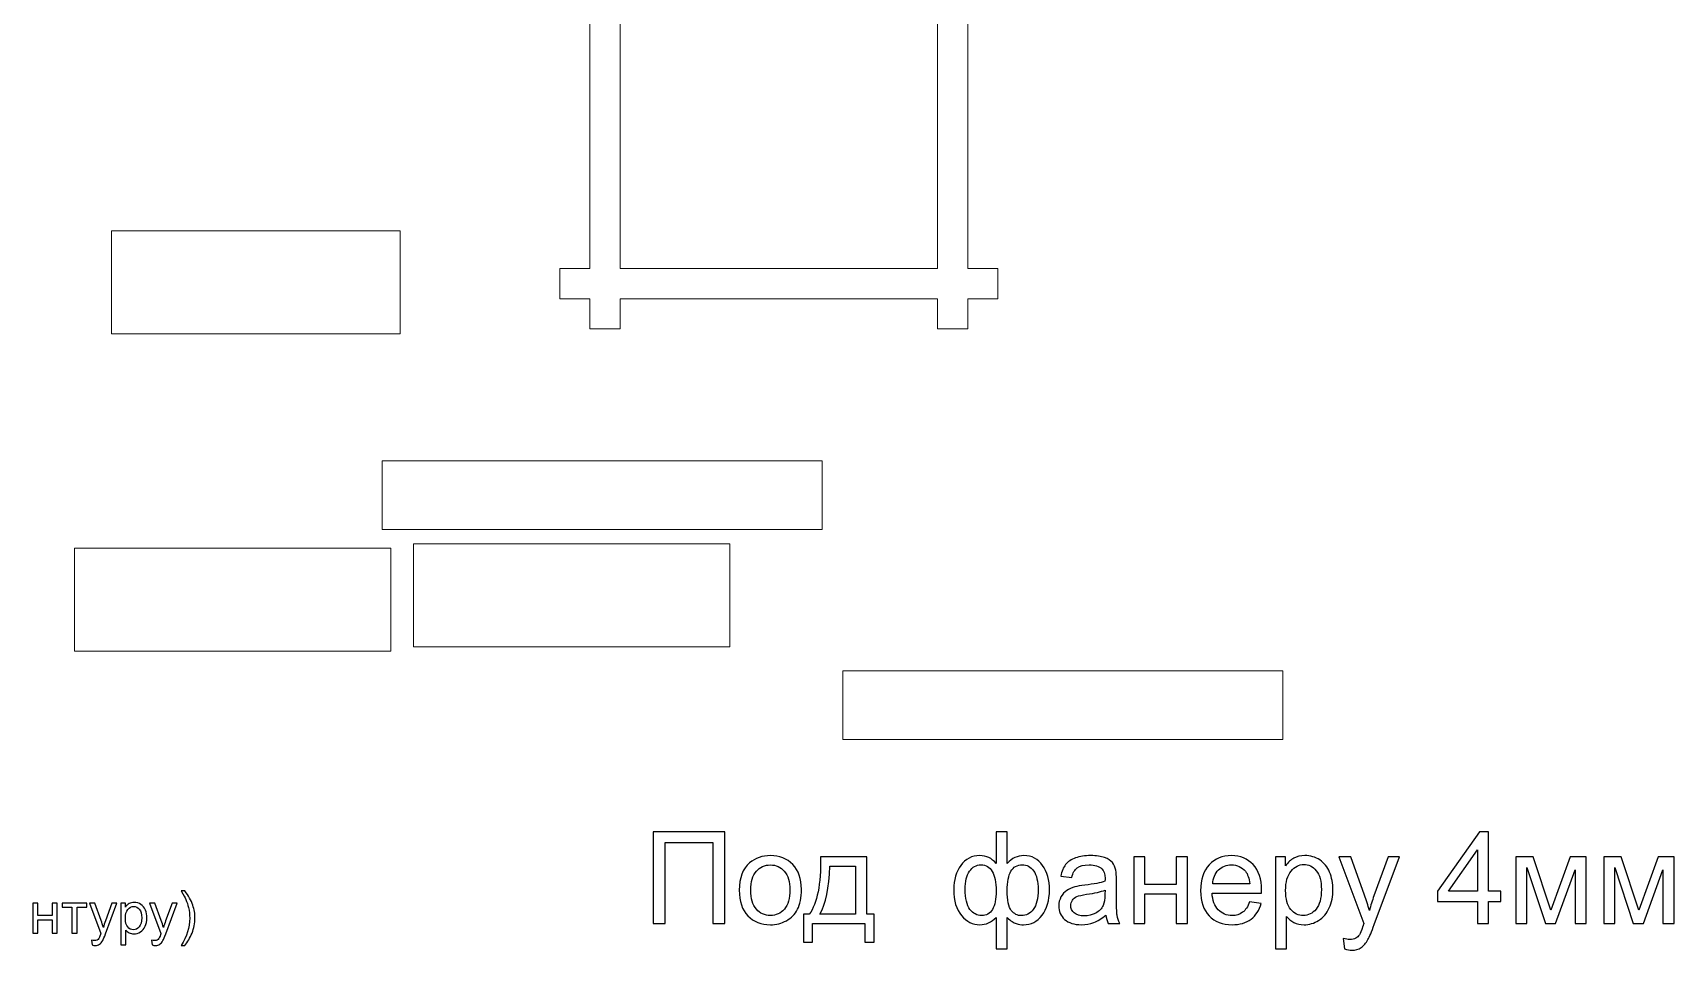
# Model space of a CAD drawing. Header units: centimetres. Extents: x -194 to -71, y -132 to -32.
# Drawn here: x -127.68 to -103.8, y -60.29 to -46.94 of the extents above; entities that cross this region are included whole.
import ezdxf

# ---------------------------------------------------------------- set-up
doc = ezdxf.new("R2010")
doc.units = ezdxf.units.CM
doc.header["$MEASUREMENT"] = 0
doc.layers.add('Layer 1', color=7, linetype='Continuous')

msp = doc.modelspace()

# ---------------------------------------------------------------- linework, layer by layer
at = {"layer": 'Layer 1', "color": 250, "lineweight": 20}
for points in [[(-126.53389, -51.32595), (-122.33389, -51.32595), (-122.33389, -49.82595), (-126.53389, -49.82595), (-126.53389, -51.32595)], [(-122.59623, -54.1726), (-116.19623, -54.1726), (-116.19623, -53.17262), (-122.59623, -53.17262), (-122.59623, -54.1726)], [(-127.07258, -55.94029), (-122.47258, -55.94029), (-122.47258, -54.44029), (-127.07258, -54.44029), (-127.07258, -55.94029)], [(-122.14073, -55.87679), (-117.54073, -55.87679), (-117.54073, -54.37679), (-122.14073, -54.37679), (-122.14073, -55.87679)], [(-115.89423, -57.22604), (-109.49423, -57.22604), (-109.49423, -56.22606), (-115.89423, -56.22606), (-115.89423, -57.22604)]]:
    msp.add_lwpolyline(points, close=True, dxfattribs=at)
at = {"layer": 'Layer 1', "color": 250, "lineweight": 9}
for points, knots in [([(-120.01394, -45.31682), (-120.01394, -45.31682), (-119.57419, -45.31682), (-119.57419, -45.31682), (-119.57419, -45.31682), (-119.57419, -45.31682), (-119.57419, -44.8771), (-119.57419, -44.8771), (-119.57419, -44.8771), (-119.57419, -44.8771), (-119.13445, -44.8771), (-119.13445, -44.8771), (-119.13445, -44.8771), (-119.13445, -44.8771), (-119.13445, -45.31682), (-119.13445, -45.31682), (-119.13445, -45.31682), (-119.13445, -45.31682), (-118.88945, -45.31682), (-118.88945, -45.31682), (-118.88945, -45.31682), (-118.73353, -44.94314), (-117.86901, -44.65721), (-116.82582, -44.65721), (-116.82582, -44.65721), (-115.78263, -44.65721), (-114.91811, -44.94314), (-114.76219, -45.31682), (-114.76219, -45.31682), (-114.76219, -45.31682), (-114.51719, -45.31682), (-114.51719, -45.31682), (-114.51719, -45.31682), (-114.51719, -45.31682), (-114.51719, -44.8771), (-114.51719, -44.8771), (-114.51719, -44.8771), (-114.51719, -44.8771), (-114.07745, -44.8771), (-114.07745, -44.8771), (-114.07745, -44.8771), (-114.07745, -44.8771), (-114.07745, -45.31682), (-114.07745, -45.31682), (-114.07745, -45.31682), (-114.07745, -45.31682), (-113.63772, -45.31682), (-113.63772, -45.31682), (-113.63772, -45.31682), (-113.63772, -45.31682), (-113.63772, -45.75656), (-113.63772, -45.75656), (-113.63772, -45.75656), (-113.63772, -45.75656), (-114.07745, -45.75656), (-114.07745, -45.75656), (-114.07745, -45.75656), (-114.07745, -45.75656), (-114.07745, -50.37382), (-114.07745, -50.37382), (-114.07745, -50.37382), (-114.07745, -50.37382), (-113.63772, -50.37382), (-113.63772, -50.37382), (-113.63772, -50.37382), (-113.63772, -50.37382), (-113.63772, -50.81356), (-113.63772, -50.81356), (-113.63772, -50.81356), (-113.63772, -50.81356), (-114.07745, -50.81356), (-114.07745, -50.81356), (-114.07745, -50.81356), (-114.07745, -50.81356), (-114.07745, -51.25332), (-114.07745, -51.25332), (-114.07745, -51.25332), (-114.07745, -51.25332), (-114.51719, -51.25332), (-114.51719, -51.25332), (-114.51719, -51.25332), (-114.51719, -51.25332), (-114.51719, -50.81356), (-114.51719, -50.81356), (-114.51719, -50.81356), (-114.51719, -50.81356), (-119.13445, -50.81356), (-119.13445, -50.81356), (-119.13445, -50.81356), (-119.13445, -50.81356), (-119.13445, -51.25332), (-119.13445, -51.25332), (-119.13445, -51.25332), (-119.13445, -51.25332), (-119.57419, -51.25332), (-119.57419, -51.25332), (-119.57419, -51.25332), (-119.57419, -51.25332), (-119.57419, -50.81356), (-119.57419, -50.81356), (-119.57419, -50.81356), (-119.57419, -50.81356), (-120.01394, -50.81356), (-120.01394, -50.81356), (-120.01394, -50.81356), (-120.01394, -50.81356), (-120.01394, -50.37382), (-120.01394, -50.37382), (-120.01394, -50.37382), (-120.01394, -50.37382), (-119.57419, -50.37382), (-119.57419, -50.37382), (-119.57419, -50.37382), (-119.57419, -50.37382), (-119.57419, -45.75656), (-119.57419, -45.75656), (-119.57419, -45.75656), (-119.57419, -45.75656), (-120.01394, -45.75656), (-120.01394, -45.75656), (-120.01394, -45.75656), (-120.01394, -45.75656), (-120.01394, -45.31682), (-120.01394, -45.31682)], [0, 0, 0, 0, 0.03125, 0.03125, 0.03125, 0.03125, 0.0625, 0.0625, 0.0625, 0.0625, 0.09375, 0.09375, 0.09375, 0.09375, 0.125, 0.125, 0.125, 0.125, 0.15625, 0.15625, 0.15625, 0.15625, 0.1875, 0.1875, 0.1875, 0.1875, 0.21875, 0.21875, 0.21875, 0.21875, 0.25, 0.25, 0.25, 0.25, 0.28125, 0.28125, 0.28125, 0.28125, 0.3125, 0.3125, 0.3125, 0.3125, 0.34375, 0.34375, 0.34375, 0.34375, 0.375, 0.375, 0.375, 0.375, 0.40625, 0.40625, 0.40625, 0.40625, 0.4375, 0.4375, 0.4375, 0.4375, 0.46875, 0.46875, 0.46875, 0.46875, 0.5, 0.5, 0.5, 0.5, 0.53125, 0.53125, 0.53125, 0.53125, 0.5625, 0.5625, 0.5625, 0.5625, 0.59375, 0.59375, 0.59375, 0.59375, 0.625, 0.625, 0.625, 0.625, 0.65625, 0.65625, 0.65625, 0.65625, 0.6875, 0.6875, 0.6875, 0.6875, 0.71875, 0.71875, 0.71875, 0.71875, 0.75, 0.75, 0.75, 0.75, 0.78125, 0.78125, 0.78125, 0.78125, 0.8125, 0.8125, 0.8125, 0.8125, 0.84375, 0.84375, 0.84375, 0.84375, 0.875, 0.875, 0.875, 0.875, 0.90625, 0.90625, 0.90625, 0.90625, 0.9375, 0.9375, 0.9375, 0.9375, 1, 1, 1, 1]), ([(-114.51719, -45.75656), (-114.51719, -45.75656), (-119.13445, -45.75656), (-119.13445, -45.75656), (-119.13445, -45.75656), (-119.13445, -45.75656), (-119.13445, -50.37382), (-119.13445, -50.37382), (-119.13445, -50.37382), (-119.13445, -50.37382), (-114.51719, -50.37382), (-114.51719, -50.37382), (-114.51719, -50.37382), (-114.51719, -50.37382), (-114.51719, -45.75656), (-114.51719, -45.75656)], [0, 0, 0, 0, 0.2, 0.2, 0.2, 0.2, 0.4, 0.4, 0.4, 0.4, 0.6, 0.6, 0.6, 0.6, 1, 1, 1, 1])]:
    msp.add_open_spline(points, degree=3, knots=knots, dxfattribs=at)
at = {"layer": 'Layer 1', "color": 250}
for points, knots in [([(-118.65447, -58.56935), (-118.65447, -58.56935), (-117.60928, -58.56935), (-117.60928, -58.56935), (-117.60928, -58.56935), (-117.60928, -58.56935), (-117.60928, -59.90094), (-117.60928, -59.90094), (-117.60928, -59.90094), (-117.60928, -59.90094), (-117.78596, -59.90094), (-117.78596, -59.90094), (-117.78596, -59.90094), (-117.78596, -59.90094), (-117.78596, -58.72557), (-117.78596, -58.72557), (-117.78596, -58.72557), (-117.78596, -58.72557), (-118.47779, -58.72557), (-118.47779, -58.72557), (-118.47779, -58.72557), (-118.47779, -58.72557), (-118.47779, -59.90094), (-118.47779, -59.90094), (-118.47779, -59.90094), (-118.47779, -59.90094), (-118.65447, -59.90094), (-118.65447, -59.90094), (-118.65447, -59.90094), (-118.65447, -59.90094), (-118.65447, -58.56935), (-118.65447, -58.56935)], [0, 0, 0, 0, 0.11111111, 0.11111111, 0.11111111, 0.11111111, 0.22222222, 0.22222222, 0.22222222, 0.22222222, 0.33333333, 0.33333333, 0.33333333, 0.33333333, 0.44444444, 0.44444444, 0.44444444, 0.44444444, 0.55555556, 0.55555556, 0.55555556, 0.55555556, 0.66666667, 0.66666667, 0.66666667, 0.66666667, 0.77777778, 0.77777778, 0.77777778, 0.77777778, 1, 1, 1, 1]), ([(-113.66628, -58.56935), (-113.66628, -58.56935), (-113.50262, -58.56935), (-113.50262, -58.56935), (-113.50262, -58.56935), (-113.50262, -58.56935), (-113.50262, -59.03057), (-113.50262, -59.03057), (-113.50262, -59.03057), (-113.46883, -58.99183), (-113.43164, -58.963), (-113.39103, -58.94378), (-113.39103, -58.94378), (-113.35074, -58.92488), (-113.30703, -58.91527), (-113.26054, -58.91527), (-113.26054, -58.91527), (-113.14648, -58.91527), (-113.05597, -58.963), (-112.98902, -59.05816), (-112.98902, -59.05816), (-112.92237, -59.15332), (-112.8889, -59.27296), (-112.8889, -59.4174), (-112.8889, -59.4174), (-112.8889, -59.56804), (-112.92485, -59.68955), (-112.99676, -59.78223), (-112.99676, -59.78223), (-113.06868, -59.8749), (-113.15825, -59.9214), (-113.26519, -59.9214), (-113.26519, -59.9214), (-113.30022, -59.9214), (-113.33586, -59.91582), (-113.37213, -59.90497), (-113.37213, -59.90497), (-113.40839, -59.89412), (-113.45179, -59.86436), (-113.50262, -59.81601), (-113.50262, -59.81601), (-113.50262, -59.81601), (-113.50262, -60.27103), (-113.50262, -60.27103), (-113.50262, -60.27103), (-113.50262, -60.27103), (-113.66628, -60.27103), (-113.66628, -60.27103), (-113.66628, -60.27103), (-113.66628, -60.27103), (-113.66628, -59.81601), (-113.66628, -59.81601), (-113.66628, -59.81601), (-113.69882, -59.85104), (-113.73509, -59.87738), (-113.77476, -59.89505), (-113.77476, -59.89505), (-113.81444, -59.91272), (-113.85721, -59.9214), (-113.9034, -59.9214), (-113.9034, -59.9214), (-114.00444, -59.9214), (-114.09278, -59.87707), (-114.16841, -59.78873), (-114.16841, -59.78873), (-114.24404, -59.70009), (-114.28186, -59.57331), (-114.28186, -59.40841), (-114.28186, -59.40841), (-114.28186, -59.26862), (-114.24776, -59.15177), (-114.17926, -59.05723), (-114.17926, -59.05723), (-114.11076, -58.96269), (-114.01901, -58.91527), (-113.9034, -58.91527), (-113.9034, -58.91527), (-113.85473, -58.91527), (-113.81103, -58.92488), (-113.77166, -58.94378), (-113.77166, -58.94378), (-113.7323, -58.963), (-113.69727, -58.99183), (-113.66628, -59.03057), (-113.66628, -59.03057), (-113.66628, -59.03057), (-113.66628, -58.56935), (-113.66628, -58.56935)], [0, 0, 0, 0, 0.04347826, 0.04347826, 0.04347826, 0.04347826, 0.08695652, 0.08695652, 0.08695652, 0.08695652, 0.13043478, 0.13043478, 0.13043478, 0.13043478, 0.17391304, 0.17391304, 0.17391304, 0.17391304, 0.2173913, 0.2173913, 0.2173913, 0.2173913, 0.26086957, 0.26086957, 0.26086957, 0.26086957, 0.30434783, 0.30434783, 0.30434783, 0.30434783, 0.34782609, 0.34782609, 0.34782609, 0.34782609, 0.39130435, 0.39130435, 0.39130435, 0.39130435, 0.43478261, 0.43478261, 0.43478261, 0.43478261, 0.47826087, 0.47826087, 0.47826087, 0.47826087, 0.52173913, 0.52173913, 0.52173913, 0.52173913, 0.56521739, 0.56521739, 0.56521739, 0.56521739, 0.60869565, 0.60869565, 0.60869565, 0.60869565, 0.65217391, 0.65217391, 0.65217391, 0.65217391, 0.69565217, 0.69565217, 0.69565217, 0.69565217, 0.73913043, 0.73913043, 0.73913043, 0.73913043, 0.7826087, 0.7826087, 0.7826087, 0.7826087, 0.82608696, 0.82608696, 0.82608696, 0.82608696, 0.86956522, 0.86956522, 0.86956522, 0.86956522, 0.91304348, 0.91304348, 0.91304348, 0.91304348, 1, 1, 1, 1]), ([(-106.66397, -59.90094), (-106.66397, -59.90094), (-106.66397, -59.58292), (-106.66397, -59.58292), (-106.66397, -59.58292), (-106.66397, -59.58292), (-107.24235, -59.58292), (-107.24235, -59.58292), (-107.24235, -59.58292), (-107.24235, -59.58292), (-107.24235, -59.43228), (-107.24235, -59.43228), (-107.24235, -59.43228), (-107.24235, -59.43228), (-106.63421, -58.56935), (-106.63421, -58.56935), (-106.63421, -58.56935), (-106.63421, -58.56935), (-106.50031, -58.56935), (-106.50031, -58.56935), (-106.50031, -58.56935), (-106.50031, -58.56935), (-106.50031, -59.43228), (-106.50031, -59.43228), (-106.50031, -59.43228), (-106.50031, -59.43228), (-106.31991, -59.43228), (-106.31991, -59.43228), (-106.31991, -59.43228), (-106.31991, -59.43228), (-106.31991, -59.58292), (-106.31991, -59.58292), (-106.31991, -59.58292), (-106.31991, -59.58292), (-106.50031, -59.58292), (-106.50031, -59.58292), (-106.50031, -59.58292), (-106.50031, -59.58292), (-106.50031, -59.90094), (-106.50031, -59.90094), (-106.50031, -59.90094), (-106.50031, -59.90094), (-106.66397, -59.90094), (-106.66397, -59.90094)], [0, 0, 0, 0, 0.08333333, 0.08333333, 0.08333333, 0.08333333, 0.16666667, 0.16666667, 0.16666667, 0.16666667, 0.25, 0.25, 0.25, 0.25, 0.33333333, 0.33333333, 0.33333333, 0.33333333, 0.41666667, 0.41666667, 0.41666667, 0.41666667, 0.5, 0.5, 0.5, 0.5, 0.58333333, 0.58333333, 0.58333333, 0.58333333, 0.66666667, 0.66666667, 0.66666667, 0.66666667, 0.75, 0.75, 0.75, 0.75, 0.83333333, 0.83333333, 0.83333333, 0.83333333, 1, 1, 1, 1]), ([(-117.4013, -59.41833), (-117.4013, -59.24011), (-117.3517, -59.10806), (-117.25221, -59.0222), (-117.25221, -59.0222), (-117.16945, -58.95091), (-117.06809, -58.91527), (-116.94876, -58.91527), (-116.94876, -58.91527), (-116.8164, -58.91527), (-116.70792, -58.95866), (-116.62361, -59.04545), (-116.62361, -59.04545), (-116.53961, -59.13193), (-116.49745, -59.25188), (-116.49745, -59.40469), (-116.49745, -59.40469), (-116.49745, -59.52868), (-116.51605, -59.62601), (-116.55325, -59.69699), (-116.55325, -59.69699), (-116.59044, -59.76797), (-116.64469, -59.82314), (-116.71598, -59.8625), (-116.71598, -59.8625), (-116.78696, -59.90187), (-116.86476, -59.9214), (-116.94876, -59.9214), (-116.94876, -59.9214), (-117.0839, -59.9214), (-117.193, -59.87831), (-117.27638, -59.79183), (-117.27638, -59.79183), (-117.35976, -59.70536), (-117.4013, -59.58075), (-117.4013, -59.41833)], [0, 0, 0, 0, 0.1, 0.1, 0.1, 0.1, 0.2, 0.2, 0.2, 0.2, 0.3, 0.3, 0.3, 0.3, 0.4, 0.4, 0.4, 0.4, 0.5, 0.5, 0.5, 0.5, 0.6, 0.6, 0.6, 0.6, 0.7, 0.7, 0.7, 0.7, 0.8, 0.8, 0.8, 0.8, 1, 1, 1, 1]), ([(-116.21817, -58.93572), (-116.21817, -58.93572), (-115.54494, -58.93572), (-115.54494, -58.93572), (-115.54494, -58.93572), (-115.54494, -58.93572), (-115.54494, -59.76704), (-115.54494, -59.76704), (-115.54494, -59.76704), (-115.54494, -59.76704), (-115.44079, -59.76704), (-115.44079, -59.76704), (-115.44079, -59.76704), (-115.44079, -59.76704), (-115.44079, -60.17432), (-115.44079, -60.17432), (-115.44079, -60.17432), (-115.44079, -60.17432), (-115.5747, -60.17432), (-115.5747, -60.17432), (-115.5747, -60.17432), (-115.5747, -60.17432), (-115.5747, -59.90094), (-115.5747, -59.90094), (-115.5747, -59.90094), (-115.5747, -59.90094), (-116.33534, -59.90094), (-116.33534, -59.90094), (-116.33534, -59.90094), (-116.33534, -59.90094), (-116.33534, -60.17432), (-116.33534, -60.17432), (-116.33534, -60.17432), (-116.33534, -60.17432), (-116.46924, -60.17432), (-116.46924, -60.17432), (-116.46924, -60.17432), (-116.46924, -60.17432), (-116.46924, -59.76704), (-116.46924, -59.76704), (-116.46924, -59.76704), (-116.46924, -59.76704), (-116.38369, -59.76704), (-116.38369, -59.76704), (-116.38369, -59.76704), (-116.26839, -59.61051), (-116.21321, -59.3334), (-116.21817, -58.93572)], [0, 0, 0, 0, 0.07692308, 0.07692308, 0.07692308, 0.07692308, 0.15384615, 0.15384615, 0.15384615, 0.15384615, 0.23076923, 0.23076923, 0.23076923, 0.23076923, 0.30769231, 0.30769231, 0.30769231, 0.30769231, 0.38461538, 0.38461538, 0.38461538, 0.38461538, 0.46153846, 0.46153846, 0.46153846, 0.46153846, 0.53846154, 0.53846154, 0.53846154, 0.53846154, 0.61538462, 0.61538462, 0.61538462, 0.61538462, 0.69230769, 0.69230769, 0.69230769, 0.69230769, 0.76923077, 0.76923077, 0.76923077, 0.76923077, 0.84615385, 0.84615385, 0.84615385, 0.84615385, 1, 1, 1, 1]), ([(-112.0672, -59.78006), (-112.12795, -59.83182), (-112.18653, -59.86808), (-112.24263, -59.88947), (-112.24263, -59.88947), (-112.29874, -59.91086), (-112.35887, -59.9214), (-112.42334, -59.9214), (-112.42334, -59.9214), (-112.52935, -59.9214), (-112.61087, -59.89567), (-112.6679, -59.84391), (-112.6679, -59.84391), (-112.72493, -59.79245), (-112.75345, -59.72643), (-112.75345, -59.64615), (-112.75345, -59.64615), (-112.75345, -59.59904), (-112.7426, -59.55595), (-112.72121, -59.5169), (-112.72121, -59.5169), (-112.69952, -59.47784), (-112.67131, -59.44685), (-112.63659, -59.42329), (-112.63659, -59.42329), (-112.60157, -59.39973), (-112.56251, -59.38176), (-112.51881, -59.36967), (-112.51881, -59.36967), (-112.48657, -59.3613), (-112.43791, -59.35324), (-112.37313, -59.34518), (-112.37313, -59.34518), (-112.24108, -59.32968), (-112.14345, -59.31078), (-112.08115, -59.28908), (-112.08115, -59.28908), (-112.08053, -59.26676), (-112.08022, -59.2525), (-112.08022, -59.24661), (-112.08022, -59.24661), (-112.08022, -59.18028), (-112.09571, -59.13348), (-112.12671, -59.1062), (-112.12671, -59.1062), (-112.16855, -59.06932), (-112.23086, -59.05103), (-112.31331, -59.05103), (-112.31331, -59.05103), (-112.39049, -59.05103), (-112.44752, -59.06467), (-112.48409, -59.09163), (-112.48409, -59.09163), (-112.52098, -59.1186), (-112.54795, -59.16633), (-112.56561, -59.23515), (-112.56561, -59.23515), (-112.56561, -59.23515), (-112.72555, -59.21283), (-112.72555, -59.21283), (-112.72555, -59.21283), (-112.71098, -59.14433), (-112.68712, -59.08884), (-112.65364, -59.04669), (-112.65364, -59.04669), (-112.62017, -59.00454), (-112.57181, -58.9723), (-112.50858, -58.94936), (-112.50858, -58.94936), (-112.44566, -58.92674), (-112.3722, -58.91527), (-112.28913, -58.91527), (-112.28913, -58.91527), (-112.20668, -58.91527), (-112.13942, -58.92488), (-112.08765, -58.9444), (-112.08765, -58.9444), (-112.0362, -58.96393), (-111.99808, -58.98811), (-111.9739, -59.01755), (-111.9739, -59.01755), (-111.94972, -59.047), (-111.93267, -59.0842), (-111.92276, -59.12914), (-111.92276, -59.12914), (-111.91749, -59.15704), (-111.9147, -59.20725), (-111.9147, -59.27947), (-111.9147, -59.27947), (-111.9147, -59.27947), (-111.9147, -59.49644), (-111.9147, -59.49644), (-111.9147, -59.49644), (-111.9147, -59.64801), (-111.91129, -59.74379), (-111.90447, -59.7844), (-111.90447, -59.7844), (-111.89796, -59.825), (-111.88432, -59.86374), (-111.86448, -59.90094), (-111.86448, -59.90094), (-111.86448, -59.90094), (-112.03558, -59.90094), (-112.03558, -59.90094), (-112.03558, -59.90094), (-112.05201, -59.86653), (-112.06255, -59.82624), (-112.0672, -59.78006)], [0, 0, 0, 0, 0.03571429, 0.03571429, 0.03571429, 0.03571429, 0.07142857, 0.07142857, 0.07142857, 0.07142857, 0.10714286, 0.10714286, 0.10714286, 0.10714286, 0.14285714, 0.14285714, 0.14285714, 0.14285714, 0.17857143, 0.17857143, 0.17857143, 0.17857143, 0.21428571, 0.21428571, 0.21428571, 0.21428571, 0.25, 0.25, 0.25, 0.25, 0.28571429, 0.28571429, 0.28571429, 0.28571429, 0.32142857, 0.32142857, 0.32142857, 0.32142857, 0.35714286, 0.35714286, 0.35714286, 0.35714286, 0.39285714, 0.39285714, 0.39285714, 0.39285714, 0.42857143, 0.42857143, 0.42857143, 0.42857143, 0.46428571, 0.46428571, 0.46428571, 0.46428571, 0.5, 0.5, 0.5, 0.5, 0.53571429, 0.53571429, 0.53571429, 0.53571429, 0.57142857, 0.57142857, 0.57142857, 0.57142857, 0.60714286, 0.60714286, 0.60714286, 0.60714286, 0.64285714, 0.64285714, 0.64285714, 0.64285714, 0.67857143, 0.67857143, 0.67857143, 0.67857143, 0.71428571, 0.71428571, 0.71428571, 0.71428571, 0.75, 0.75, 0.75, 0.75, 0.78571429, 0.78571429, 0.78571429, 0.78571429, 0.82142857, 0.82142857, 0.82142857, 0.82142857, 0.85714286, 0.85714286, 0.85714286, 0.85714286, 0.89285714, 0.89285714, 0.89285714, 0.89285714, 0.92857143, 0.92857143, 0.92857143, 0.92857143, 1, 1, 1, 1]), ([(-111.66332, -58.93572), (-111.66332, -58.93572), (-111.49966, -58.93572), (-111.49966, -58.93572), (-111.49966, -58.93572), (-111.49966, -58.93572), (-111.49966, -59.33743), (-111.49966, -59.33743), (-111.49966, -59.33743), (-111.49966, -59.33743), (-111.04588, -59.33743), (-111.04588, -59.33743), (-111.04588, -59.33743), (-111.04588, -59.33743), (-111.04588, -58.93572), (-111.04588, -58.93572), (-111.04588, -58.93572), (-111.04588, -58.93572), (-110.88222, -58.93572), (-110.88222, -58.93572), (-110.88222, -58.93572), (-110.88222, -58.93572), (-110.88222, -59.90094), (-110.88222, -59.90094), (-110.88222, -59.90094), (-110.88222, -59.90094), (-111.04588, -59.90094), (-111.04588, -59.90094), (-111.04588, -59.90094), (-111.04588, -59.90094), (-111.04588, -59.4732), (-111.04588, -59.4732), (-111.04588, -59.4732), (-111.04588, -59.4732), (-111.49966, -59.4732), (-111.49966, -59.4732), (-111.49966, -59.4732), (-111.49966, -59.4732), (-111.49966, -59.90094), (-111.49966, -59.90094), (-111.49966, -59.90094), (-111.49966, -59.90094), (-111.66332, -59.90094), (-111.66332, -59.90094), (-111.66332, -59.90094), (-111.66332, -59.90094), (-111.66332, -58.93572), (-111.66332, -58.93572)], [0, 0, 0, 0, 0.07692308, 0.07692308, 0.07692308, 0.07692308, 0.15384615, 0.15384615, 0.15384615, 0.15384615, 0.23076923, 0.23076923, 0.23076923, 0.23076923, 0.30769231, 0.30769231, 0.30769231, 0.30769231, 0.38461538, 0.38461538, 0.38461538, 0.38461538, 0.46153846, 0.46153846, 0.46153846, 0.46153846, 0.53846154, 0.53846154, 0.53846154, 0.53846154, 0.61538462, 0.61538462, 0.61538462, 0.61538462, 0.69230769, 0.69230769, 0.69230769, 0.69230769, 0.76923077, 0.76923077, 0.76923077, 0.76923077, 0.84615385, 0.84615385, 0.84615385, 0.84615385, 1, 1, 1, 1]), ([(-109.97806, -59.5885), (-109.97806, -59.5885), (-109.80882, -59.61082), (-109.80882, -59.61082), (-109.80882, -59.61082), (-109.83517, -59.70907), (-109.88445, -59.78563), (-109.95636, -59.83988), (-109.95636, -59.83988), (-110.02827, -59.89412), (-110.12002, -59.9214), (-110.23192, -59.9214), (-110.23192, -59.9214), (-110.37264, -59.9214), (-110.48423, -59.878), (-110.56667, -59.79121), (-110.56667, -59.79121), (-110.64912, -59.70474), (-110.69035, -59.58292), (-110.69035, -59.42639), (-110.69035, -59.42639), (-110.69035, -59.26459), (-110.64881, -59.13875), (-110.56544, -59.04948), (-110.56544, -59.04948), (-110.48206, -58.9599), (-110.37388, -58.91527), (-110.24091, -58.91527), (-110.24091, -58.91527), (-110.11227, -58.91527), (-110.0072, -58.95897), (-109.92568, -59.04669), (-109.92568, -59.04669), (-109.84416, -59.13441), (-109.80324, -59.25777), (-109.80324, -59.41678), (-109.80324, -59.41678), (-109.80324, -59.42639), (-109.80355, -59.44096), (-109.80417, -59.46018), (-109.80417, -59.46018), (-109.80417, -59.46018), (-110.52297, -59.46018), (-110.52297, -59.46018), (-110.52297, -59.46018), (-110.51677, -59.56587), (-110.48702, -59.64708), (-110.43308, -59.70319), (-110.43308, -59.70319), (-110.37946, -59.75929), (-110.3122, -59.78749), (-110.23192, -59.78749), (-110.23192, -59.78749), (-110.1721, -59.78749), (-110.12095, -59.77169), (-110.0788, -59.74007), (-110.0788, -59.74007), (-110.03633, -59.70845), (-110.00286, -59.65793), (-109.97806, -59.5885)], [0, 0, 0, 0, 0.0625, 0.0625, 0.0625, 0.0625, 0.125, 0.125, 0.125, 0.125, 0.1875, 0.1875, 0.1875, 0.1875, 0.25, 0.25, 0.25, 0.25, 0.3125, 0.3125, 0.3125, 0.3125, 0.375, 0.375, 0.375, 0.375, 0.4375, 0.4375, 0.4375, 0.4375, 0.5, 0.5, 0.5, 0.5, 0.5625, 0.5625, 0.5625, 0.5625, 0.625, 0.625, 0.625, 0.625, 0.6875, 0.6875, 0.6875, 0.6875, 0.75, 0.75, 0.75, 0.75, 0.8125, 0.8125, 0.8125, 0.8125, 0.875, 0.875, 0.875, 0.875, 1, 1, 1, 1]), ([(-109.60208, -60.27103), (-109.60208, -60.27103), (-109.60208, -58.93572), (-109.60208, -58.93572), (-109.60208, -58.93572), (-109.60208, -58.93572), (-109.4533, -58.93572), (-109.4533, -58.93572), (-109.4533, -58.93572), (-109.4533, -58.93572), (-109.4533, -59.0625), (-109.4533, -59.0625), (-109.4533, -59.0625), (-109.41827, -59.01352), (-109.37859, -58.97664), (-109.33427, -58.95215), (-109.33427, -58.95215), (-109.29026, -58.92767), (-109.23663, -58.91527), (-109.17371, -58.91527), (-109.17371, -58.91527), (-109.09126, -58.91527), (-109.01873, -58.93634), (-108.95581, -58.97881), (-108.95581, -58.97881), (-108.89289, -59.02096), (-108.84546, -59.08079), (-108.81323, -59.15766), (-108.81323, -59.15766), (-108.7813, -59.23484), (-108.76518, -59.31915), (-108.76518, -59.4112), (-108.76518, -59.4112), (-108.76518, -59.50946), (-108.78285, -59.59811), (-108.81819, -59.67715), (-108.81819, -59.67715), (-108.85352, -59.75588), (-108.90498, -59.81632), (-108.97255, -59.85848), (-108.97255, -59.85848), (-109.03981, -59.90032), (-109.11079, -59.9214), (-109.18518, -59.9214), (-109.18518, -59.9214), (-109.23973, -59.9214), (-109.28871, -59.90993), (-109.33179, -59.88699), (-109.33179, -59.88699), (-109.37519, -59.86405), (-109.41052, -59.83523), (-109.43842, -59.8002), (-109.43842, -59.8002), (-109.43842, -59.8002), (-109.43842, -60.27103), (-109.43842, -60.27103), (-109.43842, -60.27103), (-109.43842, -60.27103), (-109.60208, -60.27103), (-109.60208, -60.27103)], [0, 0, 0, 0, 0.0625, 0.0625, 0.0625, 0.0625, 0.125, 0.125, 0.125, 0.125, 0.1875, 0.1875, 0.1875, 0.1875, 0.25, 0.25, 0.25, 0.25, 0.3125, 0.3125, 0.3125, 0.3125, 0.375, 0.375, 0.375, 0.375, 0.4375, 0.4375, 0.4375, 0.4375, 0.5, 0.5, 0.5, 0.5, 0.5625, 0.5625, 0.5625, 0.5625, 0.625, 0.625, 0.625, 0.625, 0.6875, 0.6875, 0.6875, 0.6875, 0.75, 0.75, 0.75, 0.75, 0.8125, 0.8125, 0.8125, 0.8125, 0.875, 0.875, 0.875, 0.875, 1, 1, 1, 1]), ([(-108.59594, -60.27196), (-108.59594, -60.27196), (-108.61454, -60.1207), (-108.61454, -60.1207), (-108.61454, -60.1207), (-108.57859, -60.13031), (-108.54759, -60.13527), (-108.52093, -60.13527), (-108.52093, -60.13527), (-108.48436, -60.13527), (-108.45522, -60.12907), (-108.43353, -60.11698), (-108.43353, -60.11698), (-108.41152, -60.10489), (-108.39354, -60.08785), (-108.37959, -60.06615), (-108.37959, -60.06615), (-108.36936, -60.04972), (-108.35263, -60.00912), (-108.32969, -59.94402), (-108.32969, -59.94402), (-108.32659, -59.93504), (-108.32194, -59.92171), (-108.31512, -59.90404), (-108.31512, -59.90404), (-108.31512, -59.90404), (-108.68149, -58.93572), (-108.68149, -58.93572), (-108.68149, -58.93572), (-108.68149, -58.93572), (-108.50668, -58.93572), (-108.50668, -58.93572), (-108.50668, -58.93572), (-108.50668, -58.93572), (-108.3052, -59.49303), (-108.3052, -59.49303), (-108.3052, -59.49303), (-108.27886, -59.56339), (-108.25561, -59.63778), (-108.23484, -59.71589), (-108.23484, -59.71589), (-108.21593, -59.64243), (-108.19362, -59.5699), (-108.16758, -59.49861), (-108.16758, -59.49861), (-108.16758, -59.49861), (-107.96177, -58.93572), (-107.96177, -58.93572), (-107.96177, -58.93572), (-107.96177, -58.93572), (-107.79842, -58.93572), (-107.79842, -58.93572), (-107.79842, -58.93572), (-107.79842, -58.93572), (-108.16324, -59.91768), (-108.16324, -59.91768), (-108.16324, -59.91768), (-108.20261, -60.02337), (-108.23329, -60.0959), (-108.2553, -60.13589), (-108.2553, -60.13589), (-108.28444, -60.18951), (-108.31791, -60.22888), (-108.35542, -60.25398), (-108.35542, -60.25398), (-108.39323, -60.27909), (-108.43818, -60.29149), (-108.49025, -60.29149), (-108.49025, -60.29149), (-108.52186, -60.29149), (-108.5572, -60.28498), (-108.59594, -60.27196)], [0, 0, 0, 0, 0.05263158, 0.05263158, 0.05263158, 0.05263158, 0.10526316, 0.10526316, 0.10526316, 0.10526316, 0.15789474, 0.15789474, 0.15789474, 0.15789474, 0.21052632, 0.21052632, 0.21052632, 0.21052632, 0.26315789, 0.26315789, 0.26315789, 0.26315789, 0.31578947, 0.31578947, 0.31578947, 0.31578947, 0.36842105, 0.36842105, 0.36842105, 0.36842105, 0.42105263, 0.42105263, 0.42105263, 0.42105263, 0.47368421, 0.47368421, 0.47368421, 0.47368421, 0.52631579, 0.52631579, 0.52631579, 0.52631579, 0.57894737, 0.57894737, 0.57894737, 0.57894737, 0.63157895, 0.63157895, 0.63157895, 0.63157895, 0.68421053, 0.68421053, 0.68421053, 0.68421053, 0.73684211, 0.73684211, 0.73684211, 0.73684211, 0.78947368, 0.78947368, 0.78947368, 0.78947368, 0.84210526, 0.84210526, 0.84210526, 0.84210526, 0.89473684, 0.89473684, 0.89473684, 0.89473684, 1, 1, 1, 1]), ([(-106.66397, -59.43228), (-106.66397, -59.43228), (-106.66397, -58.83313), (-106.66397, -58.83313), (-106.66397, -58.83313), (-106.66397, -58.83313), (-107.08148, -59.43228), (-107.08148, -59.43228), (-107.08148, -59.43228), (-107.08148, -59.43228), (-106.66397, -59.43228), (-106.66397, -59.43228)], [0, 0, 0, 0, 0.25, 0.25, 0.25, 0.25, 0.5, 0.5, 0.5, 0.5, 1, 1, 1, 1]), ([(-106.10201, -58.93572), (-106.10201, -58.93572), (-105.85032, -58.93572), (-105.85032, -58.93572), (-105.85032, -58.93572), (-105.85032, -58.93572), (-105.59522, -59.70814), (-105.59522, -59.70814), (-105.59522, -59.70814), (-105.59522, -59.70814), (-105.31285, -58.93572), (-105.31285, -58.93572), (-105.31285, -58.93572), (-105.31285, -58.93572), (-105.07914, -58.93572), (-105.07914, -58.93572), (-105.07914, -58.93572), (-105.07914, -58.93572), (-105.07914, -59.90094), (-105.07914, -59.90094), (-105.07914, -59.90094), (-105.07914, -59.90094), (-105.2428, -59.90094), (-105.2428, -59.90094), (-105.2428, -59.90094), (-105.2428, -59.90094), (-105.2428, -59.12387), (-105.2428, -59.12387), (-105.2428, -59.12387), (-105.2428, -59.12387), (-105.52703, -59.90094), (-105.52703, -59.90094), (-105.52703, -59.90094), (-105.52703, -59.90094), (-105.67333, -59.90094), (-105.67333, -59.90094), (-105.67333, -59.90094), (-105.67333, -59.90094), (-105.94207, -59.08668), (-105.94207, -59.08668), (-105.94207, -59.08668), (-105.94207, -59.08668), (-105.94207, -59.90094), (-105.94207, -59.90094), (-105.94207, -59.90094), (-105.94207, -59.90094), (-106.10201, -59.90094), (-106.10201, -59.90094), (-106.10201, -59.90094), (-106.10201, -59.90094), (-106.10201, -58.93572), (-106.10201, -58.93572)], [0, 0, 0, 0, 0.07142857, 0.07142857, 0.07142857, 0.07142857, 0.14285714, 0.14285714, 0.14285714, 0.14285714, 0.21428571, 0.21428571, 0.21428571, 0.21428571, 0.28571429, 0.28571429, 0.28571429, 0.28571429, 0.35714286, 0.35714286, 0.35714286, 0.35714286, 0.42857143, 0.42857143, 0.42857143, 0.42857143, 0.5, 0.5, 0.5, 0.5, 0.57142857, 0.57142857, 0.57142857, 0.57142857, 0.64285714, 0.64285714, 0.64285714, 0.64285714, 0.71428571, 0.71428571, 0.71428571, 0.71428571, 0.78571429, 0.78571429, 0.78571429, 0.78571429, 0.85714286, 0.85714286, 0.85714286, 0.85714286, 1, 1, 1, 1]), ([(-104.82343, -58.93572), (-104.82343, -58.93572), (-104.57174, -58.93572), (-104.57174, -58.93572), (-104.57174, -58.93572), (-104.57174, -58.93572), (-104.31664, -59.70814), (-104.31664, -59.70814), (-104.31664, -59.70814), (-104.31664, -59.70814), (-104.03427, -58.93572), (-104.03427, -58.93572), (-104.03427, -58.93572), (-104.03427, -58.93572), (-103.80056, -58.93572), (-103.80056, -58.93572), (-103.80056, -58.93572), (-103.80056, -58.93572), (-103.80056, -59.90094), (-103.80056, -59.90094), (-103.80056, -59.90094), (-103.80056, -59.90094), (-103.96422, -59.90094), (-103.96422, -59.90094), (-103.96422, -59.90094), (-103.96422, -59.90094), (-103.96422, -59.12387), (-103.96422, -59.12387), (-103.96422, -59.12387), (-103.96422, -59.12387), (-104.24845, -59.90094), (-104.24845, -59.90094), (-104.24845, -59.90094), (-104.24845, -59.90094), (-104.39475, -59.90094), (-104.39475, -59.90094), (-104.39475, -59.90094), (-104.39475, -59.90094), (-104.66349, -59.08668), (-104.66349, -59.08668), (-104.66349, -59.08668), (-104.66349, -59.08668), (-104.66349, -59.90094), (-104.66349, -59.90094), (-104.66349, -59.90094), (-104.66349, -59.90094), (-104.82343, -59.90094), (-104.82343, -59.90094), (-104.82343, -59.90094), (-104.82343, -59.90094), (-104.82343, -58.93572), (-104.82343, -58.93572)], [0, 0, 0, 0, 0.07142857, 0.07142857, 0.07142857, 0.07142857, 0.14285714, 0.14285714, 0.14285714, 0.14285714, 0.21428571, 0.21428571, 0.21428571, 0.21428571, 0.28571429, 0.28571429, 0.28571429, 0.28571429, 0.35714286, 0.35714286, 0.35714286, 0.35714286, 0.42857143, 0.42857143, 0.42857143, 0.42857143, 0.5, 0.5, 0.5, 0.5, 0.57142857, 0.57142857, 0.57142857, 0.57142857, 0.64285714, 0.64285714, 0.64285714, 0.64285714, 0.71428571, 0.71428571, 0.71428571, 0.71428571, 0.78571429, 0.78571429, 0.78571429, 0.78571429, 0.85714286, 0.85714286, 0.85714286, 0.85714286, 1, 1, 1, 1]), ([(-117.23392, -59.41864), (-117.23392, -59.54201), (-117.20695, -59.63437), (-117.15302, -59.69544), (-117.15302, -59.69544), (-117.09878, -59.75681), (-117.0309, -59.78749), (-116.94876, -59.78749), (-116.94876, -59.78749), (-116.86755, -59.78749), (-116.79998, -59.75681), (-116.74573, -59.69513), (-116.74573, -59.69513), (-116.6918, -59.63344), (-116.66483, -59.53953), (-116.66483, -59.41337), (-116.66483, -59.41337), (-116.66483, -59.29435), (-116.69211, -59.20415), (-116.74635, -59.14309), (-116.74635, -59.14309), (-116.8006, -59.08172), (-116.86817, -59.05103), (-116.94876, -59.05103), (-116.94876, -59.05103), (-117.0309, -59.05103), (-117.09878, -59.08141), (-117.15302, -59.14247), (-117.15302, -59.14247), (-117.20695, -59.20353), (-117.23392, -59.29559), (-117.23392, -59.41864)], [0, 0, 0, 0, 0.11111111, 0.11111111, 0.11111111, 0.11111111, 0.22222222, 0.22222222, 0.22222222, 0.22222222, 0.33333333, 0.33333333, 0.33333333, 0.33333333, 0.44444444, 0.44444444, 0.44444444, 0.44444444, 0.55555556, 0.55555556, 0.55555556, 0.55555556, 0.66666667, 0.66666667, 0.66666667, 0.66666667, 0.77777778, 0.77777778, 0.77777778, 0.77777778, 1, 1, 1, 1]), ([(-116.08241, -59.07149), (-116.0945, -59.38486), (-116.14285, -59.61671), (-116.22747, -59.76704), (-116.22747, -59.76704), (-116.22747, -59.76704), (-115.7086, -59.76704), (-115.7086, -59.76704), (-115.7086, -59.76704), (-115.7086, -59.76704), (-115.7086, -59.07149), (-115.7086, -59.07149), (-115.7086, -59.07149), (-115.7086, -59.07149), (-116.08241, -59.07149), (-116.08241, -59.07149)], [0, 0, 0, 0, 0.2, 0.2, 0.2, 0.2, 0.4, 0.4, 0.4, 0.4, 0.6, 0.6, 0.6, 0.6, 1, 1, 1, 1]), ([(-114.11448, -59.40376), (-114.11448, -59.53984), (-114.09154, -59.63778), (-114.04598, -59.69761), (-114.04598, -59.69761), (-114.00042, -59.75743), (-113.944, -59.78749), (-113.87643, -59.78749), (-113.87643, -59.78749), (-113.80576, -59.78749), (-113.75276, -59.75774), (-113.71773, -59.69823), (-113.71773, -59.69823), (-113.68302, -59.63871), (-113.66535, -59.54914), (-113.66535, -59.43011), (-113.66535, -59.43011), (-113.66535, -59.30303), (-113.68364, -59.20787), (-113.72052, -59.14433), (-113.72052, -59.14433), (-113.75741, -59.08079), (-113.81289, -59.04917), (-113.88728, -59.04917), (-113.88728, -59.04917), (-113.95423, -59.04917), (-114.00878, -59.08017), (-114.05125, -59.14216), (-114.05125, -59.14216), (-114.0934, -59.20415), (-114.11448, -59.29125), (-114.11448, -59.40376)], [0, 0, 0, 0, 0.11111111, 0.11111111, 0.11111111, 0.11111111, 0.22222222, 0.22222222, 0.22222222, 0.22222222, 0.33333333, 0.33333333, 0.33333333, 0.33333333, 0.44444444, 0.44444444, 0.44444444, 0.44444444, 0.55555556, 0.55555556, 0.55555556, 0.55555556, 0.66666667, 0.66666667, 0.66666667, 0.66666667, 0.77777778, 0.77777778, 0.77777778, 0.77777778, 1, 1, 1, 1]), ([(-113.50355, -59.42236), (-113.50355, -59.56742), (-113.48371, -59.66475), (-113.44373, -59.71465), (-113.44373, -59.71465), (-113.40405, -59.76456), (-113.35415, -59.78935), (-113.29433, -59.78935), (-113.29433, -59.78935), (-113.22799, -59.78935), (-113.17127, -59.75867), (-113.12447, -59.6973), (-113.12447, -59.6973), (-113.07766, -59.63623), (-113.05442, -59.54077), (-113.05442, -59.41151), (-113.05442, -59.41151), (-113.05442, -59.2897), (-113.07611, -59.19857), (-113.1192, -59.13875), (-113.1192, -59.13875), (-113.16228, -59.07893), (-113.21777, -59.04917), (-113.28534, -59.04917), (-113.28534, -59.04917), (-113.35787, -59.04917), (-113.41211, -59.08017), (-113.44869, -59.14247), (-113.44869, -59.14247), (-113.48526, -59.20477), (-113.50355, -59.29807), (-113.50355, -59.42236)], [0, 0, 0, 0, 0.11111111, 0.11111111, 0.11111111, 0.11111111, 0.22222222, 0.22222222, 0.22222222, 0.22222222, 0.33333333, 0.33333333, 0.33333333, 0.33333333, 0.44444444, 0.44444444, 0.44444444, 0.44444444, 0.55555556, 0.55555556, 0.55555556, 0.55555556, 0.66666667, 0.66666667, 0.66666667, 0.66666667, 0.77777778, 0.77777778, 0.77777778, 0.77777778, 1, 1, 1, 1]), ([(-110.51367, -59.32627), (-110.51367, -59.32627), (-109.9762, -59.32627), (-109.9762, -59.32627), (-109.9762, -59.32627), (-109.98333, -59.24506), (-110.0041, -59.18431), (-110.03788, -59.14371), (-110.03788, -59.14371), (-110.08965, -59.08079), (-110.15722, -59.04917), (-110.23998, -59.04917), (-110.23998, -59.04917), (-110.31499, -59.04917), (-110.37791, -59.07428), (-110.42905, -59.12449), (-110.42905, -59.12449), (-110.47989, -59.1747), (-110.50809, -59.24197), (-110.51367, -59.32627)], [0, 0, 0, 0, 0.16666667, 0.16666667, 0.16666667, 0.16666667, 0.33333333, 0.33333333, 0.33333333, 0.33333333, 0.5, 0.5, 0.5, 0.5, 0.66666667, 0.66666667, 0.66666667, 0.66666667, 1, 1, 1, 1]), ([(-109.4533, -59.42422), (-109.4533, -59.5479), (-109.42819, -59.63933), (-109.37828, -59.69854), (-109.37828, -59.69854), (-109.32807, -59.75774), (-109.26732, -59.78749), (-109.19603, -59.78749), (-109.19603, -59.78749), (-109.1235, -59.78749), (-109.06151, -59.75681), (-109.01005, -59.69544), (-109.01005, -59.69544), (-108.95829, -59.63406), (-108.93256, -59.53922), (-108.93256, -59.41058), (-108.93256, -59.41058), (-108.93256, -59.28784), (-108.95767, -59.19609), (-109.00819, -59.13503), (-109.00819, -59.13503), (-109.05872, -59.07397), (-109.11885, -59.04359), (-109.1889, -59.04359), (-109.1889, -59.04359), (-109.25833, -59.04359), (-109.3197, -59.07614), (-109.37302, -59.14092), (-109.37302, -59.14092), (-109.42664, -59.20601), (-109.4533, -59.30024), (-109.4533, -59.42422)], [0, 0, 0, 0, 0.11111111, 0.11111111, 0.11111111, 0.11111111, 0.22222222, 0.22222222, 0.22222222, 0.22222222, 0.33333333, 0.33333333, 0.33333333, 0.33333333, 0.44444444, 0.44444444, 0.44444444, 0.44444444, 0.55555556, 0.55555556, 0.55555556, 0.55555556, 0.66666667, 0.66666667, 0.66666667, 0.66666667, 0.77777778, 0.77777778, 0.77777778, 0.77777778, 1, 1, 1, 1]), ([(-125.46631, -60.22342), (-125.46631, -60.22342), (-125.51965, -60.22342), (-125.51965, -60.22342), (-125.51965, -60.22342), (-125.43724, -60.0912), (-125.39604, -59.95884), (-125.39604, -59.82633), (-125.39604, -59.82633), (-125.39604, -59.77454), (-125.40197, -59.72318), (-125.41382, -59.67224), (-125.41382, -59.67224), (-125.42313, -59.63089), (-125.43626, -59.59124), (-125.45305, -59.55314), (-125.45305, -59.55314), (-125.46377, -59.52845), (-125.48607, -59.4871), (-125.51965, -59.42924), (-125.51965, -59.42924), (-125.51965, -59.42924), (-125.46631, -59.42924), (-125.46631, -59.42924), (-125.46631, -59.42924), (-125.41467, -59.49839), (-125.37642, -59.56782), (-125.35159, -59.63753), (-125.35159, -59.63753), (-125.33042, -59.6975), (-125.31984, -59.76029), (-125.31984, -59.82591), (-125.31984, -59.82591), (-125.31984, -59.90027), (-125.33409, -59.97224), (-125.3626, -60.04167), (-125.3626, -60.04167), (-125.39096, -60.1111), (-125.42553, -60.17163), (-125.46631, -60.22342)], [0, 0, 0, 0, 0.09090909, 0.09090909, 0.09090909, 0.09090909, 0.18181818, 0.18181818, 0.18181818, 0.18181818, 0.27272727, 0.27272727, 0.27272727, 0.27272727, 0.36363636, 0.36363636, 0.36363636, 0.36363636, 0.45454545, 0.45454545, 0.45454545, 0.45454545, 0.54545455, 0.54545455, 0.54545455, 0.54545455, 0.63636364, 0.63636364, 0.63636364, 0.63636364, 0.72727273, 0.72727273, 0.72727273, 0.72727273, 0.81818182, 0.81818182, 0.81818182, 0.81818182, 1, 1, 1, 1]), ([(-112.08022, -59.4174), (-112.13973, -59.44158), (-112.229, -59.46204), (-112.34802, -59.47877), (-112.34802, -59.47877), (-112.41559, -59.48838), (-112.46333, -59.49923), (-112.49122, -59.51132), (-112.49122, -59.51132), (-112.51912, -59.52341), (-112.54051, -59.54108), (-112.55569, -59.56401), (-112.55569, -59.56401), (-112.57088, -59.58726), (-112.57863, -59.61299), (-112.57863, -59.6415), (-112.57863, -59.6415), (-112.57863, -59.68459), (-112.5622, -59.72085), (-112.52904, -59.74968), (-112.52904, -59.74968), (-112.49587, -59.77851), (-112.44752, -59.79307), (-112.38398, -59.79307), (-112.38398, -59.79307), (-112.32105, -59.79307), (-112.26495, -59.77944), (-112.21567, -59.75185), (-112.21567, -59.75185), (-112.16669, -59.72457), (-112.13043, -59.68707), (-112.10749, -59.63964), (-112.10749, -59.63964), (-112.08982, -59.60276), (-112.08115, -59.54852), (-112.08115, -59.47691), (-112.08115, -59.47691), (-112.08115, -59.47691), (-112.08022, -59.4174), (-112.08022, -59.4174)], [0, 0, 0, 0, 0.09090909, 0.09090909, 0.09090909, 0.09090909, 0.18181818, 0.18181818, 0.18181818, 0.18181818, 0.27272727, 0.27272727, 0.27272727, 0.27272727, 0.36363636, 0.36363636, 0.36363636, 0.36363636, 0.45454545, 0.45454545, 0.45454545, 0.45454545, 0.54545455, 0.54545455, 0.54545455, 0.54545455, 0.63636364, 0.63636364, 0.63636364, 0.63636364, 0.72727273, 0.72727273, 0.72727273, 0.72727273, 0.81818182, 0.81818182, 0.81818182, 0.81818182, 1, 1, 1, 1]), ([(-127.67881, -59.6062), (-127.67881, -59.6062), (-127.6043, -59.6062), (-127.6043, -59.6062), (-127.6043, -59.6062), (-127.6043, -59.6062), (-127.6043, -59.78908), (-127.6043, -59.78908), (-127.6043, -59.78908), (-127.6043, -59.78908), (-127.39772, -59.78908), (-127.39772, -59.78908), (-127.39772, -59.78908), (-127.39772, -59.78908), (-127.39772, -59.6062), (-127.39772, -59.6062), (-127.39772, -59.6062), (-127.39772, -59.6062), (-127.32321, -59.6062), (-127.32321, -59.6062), (-127.32321, -59.6062), (-127.32321, -59.6062), (-127.32321, -60.04562), (-127.32321, -60.04562), (-127.32321, -60.04562), (-127.32321, -60.04562), (-127.39772, -60.04562), (-127.39772, -60.04562), (-127.39772, -60.04562), (-127.39772, -60.04562), (-127.39772, -59.85089), (-127.39772, -59.85089), (-127.39772, -59.85089), (-127.39772, -59.85089), (-127.6043, -59.85089), (-127.6043, -59.85089), (-127.6043, -59.85089), (-127.6043, -59.85089), (-127.6043, -60.04562), (-127.6043, -60.04562), (-127.6043, -60.04562), (-127.6043, -60.04562), (-127.67881, -60.04562), (-127.67881, -60.04562), (-127.67881, -60.04562), (-127.67881, -60.04562), (-127.67881, -59.6062), (-127.67881, -59.6062)], [0, 0, 0, 0, 0.07692308, 0.07692308, 0.07692308, 0.07692308, 0.15384615, 0.15384615, 0.15384615, 0.15384615, 0.23076923, 0.23076923, 0.23076923, 0.23076923, 0.30769231, 0.30769231, 0.30769231, 0.30769231, 0.38461538, 0.38461538, 0.38461538, 0.38461538, 0.46153846, 0.46153846, 0.46153846, 0.46153846, 0.53846154, 0.53846154, 0.53846154, 0.53846154, 0.61538462, 0.61538462, 0.61538462, 0.61538462, 0.69230769, 0.69230769, 0.69230769, 0.69230769, 0.76923077, 0.76923077, 0.76923077, 0.76923077, 0.84615385, 0.84615385, 0.84615385, 0.84615385, 1, 1, 1, 1]), ([(-127.25026, -59.6062), (-127.25026, -59.6062), (-126.89466, -59.6062), (-126.89466, -59.6062), (-126.89466, -59.6062), (-126.89466, -59.6062), (-126.89466, -59.66801), (-126.89466, -59.66801), (-126.89466, -59.66801), (-126.89466, -59.66801), (-127.0352, -59.66801), (-127.0352, -59.66801), (-127.0352, -59.66801), (-127.0352, -59.66801), (-127.0352, -60.04562), (-127.0352, -60.04562), (-127.0352, -60.04562), (-127.0352, -60.04562), (-127.10971, -60.04562), (-127.10971, -60.04562), (-127.10971, -60.04562), (-127.10971, -60.04562), (-127.10971, -59.66801), (-127.10971, -59.66801), (-127.10971, -59.66801), (-127.10971, -59.66801), (-127.25026, -59.66801), (-127.25026, -59.66801), (-127.25026, -59.66801), (-127.25026, -59.66801), (-127.25026, -59.6062), (-127.25026, -59.6062)], [0, 0, 0, 0, 0.11111111, 0.11111111, 0.11111111, 0.11111111, 0.22222222, 0.22222222, 0.22222222, 0.22222222, 0.33333333, 0.33333333, 0.33333333, 0.33333333, 0.44444444, 0.44444444, 0.44444444, 0.44444444, 0.55555556, 0.55555556, 0.55555556, 0.55555556, 0.66666667, 0.66666667, 0.66666667, 0.66666667, 0.77777778, 0.77777778, 0.77777778, 0.77777778, 1, 1, 1, 1]), ([(-126.81748, -60.21453), (-126.81748, -60.21453), (-126.82594, -60.14567), (-126.82594, -60.14567), (-126.82594, -60.14567), (-126.80957, -60.15004), (-126.79546, -60.1523), (-126.78333, -60.1523), (-126.78333, -60.1523), (-126.76668, -60.1523), (-126.75341, -60.14948), (-126.74353, -60.14397), (-126.74353, -60.14397), (-126.73352, -60.13847), (-126.72533, -60.13071), (-126.71898, -60.12083), (-126.71898, -60.12083), (-126.71432, -60.11335), (-126.7067, -60.09487), (-126.69626, -60.06523), (-126.69626, -60.06523), (-126.69485, -60.06114), (-126.69273, -60.05507), (-126.68963, -60.04703), (-126.68963, -60.04703), (-126.68963, -60.04703), (-126.85642, -59.6062), (-126.85642, -59.6062), (-126.85642, -59.6062), (-126.85642, -59.6062), (-126.77684, -59.6062), (-126.77684, -59.6062), (-126.77684, -59.6062), (-126.77684, -59.6062), (-126.68511, -59.85992), (-126.68511, -59.85992), (-126.68511, -59.85992), (-126.67312, -59.89195), (-126.66254, -59.92582), (-126.65308, -59.96138), (-126.65308, -59.96138), (-126.64447, -59.92793), (-126.63431, -59.89491), (-126.62246, -59.86246), (-126.62246, -59.86246), (-126.62246, -59.86246), (-126.52876, -59.6062), (-126.52876, -59.6062), (-126.52876, -59.6062), (-126.52876, -59.6062), (-126.4544, -59.6062), (-126.4544, -59.6062), (-126.4544, -59.6062), (-126.4544, -59.6062), (-126.62048, -60.05324), (-126.62048, -60.05324), (-126.62048, -60.05324), (-126.63841, -60.10136), (-126.65238, -60.13438), (-126.66239, -60.15258), (-126.66239, -60.15258), (-126.67566, -60.17699), (-126.6909, -60.19492), (-126.70797, -60.20635), (-126.70797, -60.20635), (-126.72519, -60.21778), (-126.74565, -60.22342), (-126.76936, -60.22342), (-126.76936, -60.22342), (-126.78375, -60.22342), (-126.79984, -60.22046), (-126.81748, -60.21453)], [0, 0, 0, 0, 0.05263158, 0.05263158, 0.05263158, 0.05263158, 0.10526316, 0.10526316, 0.10526316, 0.10526316, 0.15789474, 0.15789474, 0.15789474, 0.15789474, 0.21052632, 0.21052632, 0.21052632, 0.21052632, 0.26315789, 0.26315789, 0.26315789, 0.26315789, 0.31578947, 0.31578947, 0.31578947, 0.31578947, 0.36842105, 0.36842105, 0.36842105, 0.36842105, 0.42105263, 0.42105263, 0.42105263, 0.42105263, 0.47368421, 0.47368421, 0.47368421, 0.47368421, 0.52631579, 0.52631579, 0.52631579, 0.52631579, 0.57894737, 0.57894737, 0.57894737, 0.57894737, 0.63157895, 0.63157895, 0.63157895, 0.63157895, 0.68421053, 0.68421053, 0.68421053, 0.68421053, 0.73684211, 0.73684211, 0.73684211, 0.73684211, 0.78947368, 0.78947368, 0.78947368, 0.78947368, 0.84210526, 0.84210526, 0.84210526, 0.84210526, 0.89473684, 0.89473684, 0.89473684, 0.89473684, 1, 1, 1, 1]), ([(-126.4002, -60.21411), (-126.4002, -60.21411), (-126.4002, -59.6062), (-126.4002, -59.6062), (-126.4002, -59.6062), (-126.4002, -59.6062), (-126.33247, -59.6062), (-126.33247, -59.6062), (-126.33247, -59.6062), (-126.33247, -59.6062), (-126.33247, -59.66391), (-126.33247, -59.66391), (-126.33247, -59.66391), (-126.31652, -59.64162), (-126.29846, -59.62483), (-126.27828, -59.61368), (-126.27828, -59.61368), (-126.25824, -59.60253), (-126.23383, -59.59688), (-126.20518, -59.59688), (-126.20518, -59.59688), (-126.16765, -59.59688), (-126.13463, -59.60648), (-126.10598, -59.62581), (-126.10598, -59.62581), (-126.07734, -59.645), (-126.05575, -59.67224), (-126.04107, -59.70723), (-126.04107, -59.70723), (-126.02654, -59.74237), (-126.0192, -59.78075), (-126.0192, -59.82266), (-126.0192, -59.82266), (-126.0192, -59.8674), (-126.02724, -59.90775), (-126.04333, -59.94374), (-126.04333, -59.94374), (-126.05942, -59.97958), (-126.08284, -60.0071), (-126.1136, -60.02629), (-126.1136, -60.02629), (-126.14422, -60.04534), (-126.17654, -60.05493), (-126.2104, -60.05493), (-126.2104, -60.05493), (-126.23524, -60.05493), (-126.25754, -60.04971), (-126.27715, -60.03927), (-126.27715, -60.03927), (-126.29691, -60.02883), (-126.31299, -60.0157), (-126.32569, -59.99976), (-126.32569, -59.99976), (-126.32569, -59.99976), (-126.32569, -60.21411), (-126.32569, -60.21411), (-126.32569, -60.21411), (-126.32569, -60.21411), (-126.4002, -60.21411), (-126.4002, -60.21411)], [0, 0, 0, 0, 0.0625, 0.0625, 0.0625, 0.0625, 0.125, 0.125, 0.125, 0.125, 0.1875, 0.1875, 0.1875, 0.1875, 0.25, 0.25, 0.25, 0.25, 0.3125, 0.3125, 0.3125, 0.3125, 0.375, 0.375, 0.375, 0.375, 0.4375, 0.4375, 0.4375, 0.4375, 0.5, 0.5, 0.5, 0.5, 0.5625, 0.5625, 0.5625, 0.5625, 0.625, 0.625, 0.625, 0.625, 0.6875, 0.6875, 0.6875, 0.6875, 0.75, 0.75, 0.75, 0.75, 0.8125, 0.8125, 0.8125, 0.8125, 0.875, 0.875, 0.875, 0.875, 1, 1, 1, 1]), ([(-126.33247, -59.82859), (-126.33247, -59.88489), (-126.32104, -59.92652), (-126.29832, -59.95347), (-126.29832, -59.95347), (-126.27546, -59.98043), (-126.2478, -59.99397), (-126.21534, -59.99397), (-126.21534, -59.99397), (-126.18232, -59.99397), (-126.1541, -59.98), (-126.13068, -59.95206), (-126.13068, -59.95206), (-126.10711, -59.92412), (-126.0954, -59.88094), (-126.0954, -59.82238), (-126.0954, -59.82238), (-126.0954, -59.7665), (-126.10683, -59.72473), (-126.12983, -59.69693), (-126.12983, -59.69693), (-126.15283, -59.66913), (-126.18021, -59.65531), (-126.2121, -59.65531), (-126.2121, -59.65531), (-126.24371, -59.65531), (-126.27165, -59.67012), (-126.29592, -59.69961), (-126.29592, -59.69961), (-126.32033, -59.72925), (-126.33247, -59.77215), (-126.33247, -59.82859)], [0, 0, 0, 0, 0.11111111, 0.11111111, 0.11111111, 0.11111111, 0.22222222, 0.22222222, 0.22222222, 0.22222222, 0.33333333, 0.33333333, 0.33333333, 0.33333333, 0.44444444, 0.44444444, 0.44444444, 0.44444444, 0.55555556, 0.55555556, 0.55555556, 0.55555556, 0.66666667, 0.66666667, 0.66666667, 0.66666667, 0.77777778, 0.77777778, 0.77777778, 0.77777778, 1, 1, 1, 1]), ([(-125.94215, -60.21453), (-125.94215, -60.21453), (-125.95061, -60.14567), (-125.95061, -60.14567), (-125.95061, -60.14567), (-125.93424, -60.15004), (-125.92013, -60.1523), (-125.908, -60.1523), (-125.908, -60.1523), (-125.89135, -60.1523), (-125.87808, -60.14948), (-125.8682, -60.14397), (-125.8682, -60.14397), (-125.85819, -60.13847), (-125.85, -60.13071), (-125.84365, -60.12083), (-125.84365, -60.12083), (-125.83899, -60.11335), (-125.83137, -60.09487), (-125.82093, -60.06523), (-125.82093, -60.06523), (-125.81952, -60.06114), (-125.8174, -60.05507), (-125.8143, -60.04703), (-125.8143, -60.04703), (-125.8143, -60.04703), (-125.98109, -59.6062), (-125.98109, -59.6062), (-125.98109, -59.6062), (-125.98109, -59.6062), (-125.90151, -59.6062), (-125.90151, -59.6062), (-125.90151, -59.6062), (-125.90151, -59.6062), (-125.80978, -59.85992), (-125.80978, -59.85992), (-125.80978, -59.85992), (-125.79779, -59.89195), (-125.78721, -59.92582), (-125.77775, -59.96138), (-125.77775, -59.96138), (-125.76914, -59.92793), (-125.75898, -59.89491), (-125.74713, -59.86246), (-125.74713, -59.86246), (-125.74713, -59.86246), (-125.65343, -59.6062), (-125.65343, -59.6062), (-125.65343, -59.6062), (-125.65343, -59.6062), (-125.57907, -59.6062), (-125.57907, -59.6062), (-125.57907, -59.6062), (-125.57907, -59.6062), (-125.74515, -60.05324), (-125.74515, -60.05324), (-125.74515, -60.05324), (-125.76308, -60.10136), (-125.77705, -60.13438), (-125.78706, -60.15258), (-125.78706, -60.15258), (-125.80033, -60.17699), (-125.81557, -60.19492), (-125.83264, -60.20635), (-125.83264, -60.20635), (-125.84986, -60.21778), (-125.87032, -60.22342), (-125.89403, -60.22342), (-125.89403, -60.22342), (-125.90842, -60.22342), (-125.92451, -60.22046), (-125.94215, -60.21453)], [0, 0, 0, 0, 0.05263158, 0.05263158, 0.05263158, 0.05263158, 0.10526316, 0.10526316, 0.10526316, 0.10526316, 0.15789474, 0.15789474, 0.15789474, 0.15789474, 0.21052632, 0.21052632, 0.21052632, 0.21052632, 0.26315789, 0.26315789, 0.26315789, 0.26315789, 0.31578947, 0.31578947, 0.31578947, 0.31578947, 0.36842105, 0.36842105, 0.36842105, 0.36842105, 0.42105263, 0.42105263, 0.42105263, 0.42105263, 0.47368421, 0.47368421, 0.47368421, 0.47368421, 0.52631579, 0.52631579, 0.52631579, 0.52631579, 0.57894737, 0.57894737, 0.57894737, 0.57894737, 0.63157895, 0.63157895, 0.63157895, 0.63157895, 0.68421053, 0.68421053, 0.68421053, 0.68421053, 0.73684211, 0.73684211, 0.73684211, 0.73684211, 0.78947368, 0.78947368, 0.78947368, 0.78947368, 0.84210526, 0.84210526, 0.84210526, 0.84210526, 0.89473684, 0.89473684, 0.89473684, 0.89473684, 1, 1, 1, 1])]:
    msp.add_open_spline(points, degree=3, knots=knots, dxfattribs=at)

doc.saveas('drawing.dxf')
